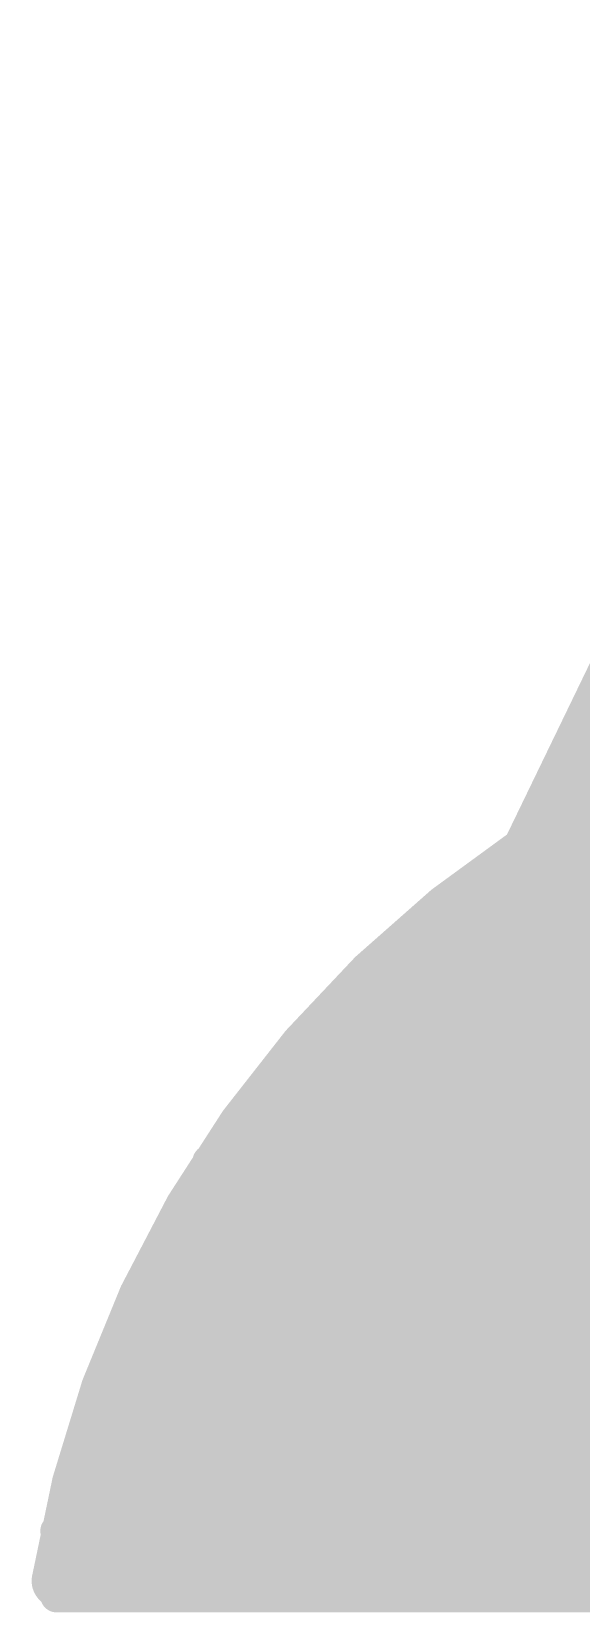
# Model space of a CAD drawing. Extents: x -3908 to 11948, y -2965 to 7442.
# Drawn here: x 3682.8 to 3703.1, y 1306.9 to 1365.1 of the extents above; entities that cross this region are included whole.
import ezdxf

# ---------------------------------------------------------------- set-up
doc = ezdxf.new("R2010")
doc.units = 0
doc.header["$MEASUREMENT"] = 0
doc.layers.get('0').update_dxf_attribs({"linetype": 'CONTINUOUS'})
doc.layers.add('2D_LINE_26', color=7, linetype='CONTINUOUS')

# ---------------------------------------------------------------- blocks, each defined once
blk = doc.blocks.new('SMOOTH_1$2')
at = {"const_width": 0.6}
blk.add_lwpolyline([(-0.3, 0, 1), (0.3, 0, 1)], format="xyb", close=True, dxfattribs=at)
blk = doc.blocks.new('SMOOTH_2')
at = {"const_width": 1}
blk.add_lwpolyline([(-0.5, 0, 1), (0.5, 0, 1)], format="xyb", close=True, dxfattribs=at)
blk = doc.blocks.new('DRAWING_542')
at = {"layer": '2D_LINE_26', "const_width": 2}
blk.add_lwpolyline([(44.96, 128.48, -0.115704), (17.36, 27.36, 0.209366), (0.08, 0.56)], format="xyb", dxfattribs=at)
at = {"layer": '2D_LINE_26', "const_width": 1.2}
for points in [[(19.6, 31.2), (34.16, 31.2)], [(19.04, 29.6), (33.6, 29.6)], [(19.2, 28.8), (33.6, 28.8)], [(18.4, 28), (33.6, 28)], [(16.96, 27.2), (33.6, 27.2)], [(16, 26.4), (33.36, 26.4)], [(14.4, 25.6), (32.88, 25.6)], [(13.92, 24.8), (32.8, 24.8)], [(12.8, 24), (32.32, 24)], [(12.24, 23.2), (32.24, 23.2)], [(11.2, 22.4), (32.4, 22.4)], [(10.64, 21.6), (31.92, 21.6)], [(9.84, 20.8), (31.84, 20.8)], [(8.8, 20), (31.2, 20)], [(8.8, 19.2), (31.2, 19.2)], [(8, 18.4), (31.2, 18.4)], [(8, 17.6), (31.2, 17.6)], [(7.2, 16.8), (31.2, 16.8)], [(5.6, 16), (30.56, 16)], [(5.6, 15.2), (30.32, 15.2)], [(5.6, 14.4), (30.4, 14.4)], [(4.8, 13.6), (30.4, 13.6)], [(4.8, 12.8), (30, 12.8)], [(4.8, 12), (29.92, 12)], [(3.2, 11.2), (29.6, 11.2)], [(3.2, 10.4), (29.36, 10.4)], [(3.2, 9.6), (29.36, 9.6)], [(3.2, 8.8), (29.2, 8.8)], [(2.4, 8), (28.64, 8)], [(2.4, 7.2), (28.48, 7.2)], [(1.6, 6.4), (28.32, 6.4)], [(1.6, 5.6), (28.24, 5.6)], [(1.6, 4.8), (28, 4.8)], [(0.8, 4), (27.84, 4)], [(0.8, 3.2), (27.68, 3.2)], [(0, 2.4), (27.6, 2.4)], [(0, 1.6), (27.52, 1.6)], [(0, 0.8), (27.44, 0.8)], [(0, 0), (27.2, 0)]]:
    blk.add_lwpolyline(points, dxfattribs=at)
at = {"layer": '2D_LINE_26'}
for name, p in [('SMOOTH_1$2', (19.6, 31.2)), ('SMOOTH_1$2', (19.04, 29.6)), ('SMOOTH_1$2', (19.2, 28.8)), ('SMOOTH_1$2', (18.4, 28)), ('SMOOTH_2', (17.36, 27.36)), ('SMOOTH_1$2', (16.96, 27.2)), ('SMOOTH_1$2', (16, 26.4)), ('SMOOTH_1$2', (14.4, 25.6)), ('SMOOTH_1$2', (13.92, 24.8)), ('SMOOTH_1$2', (12.8, 24)), ('SMOOTH_1$2', (12.24, 23.2)), ('SMOOTH_1$2', (11.2, 22.4)), ('SMOOTH_1$2', (10.64, 21.6)), ('SMOOTH_1$2', (9.84, 20.8)), ('SMOOTH_1$2', (8.8, 20)), ('SMOOTH_1$2', (8.8, 19.2)), ('SMOOTH_1$2', (8, 18.4)), ('SMOOTH_1$2', (8, 17.6)), ('SMOOTH_1$2', (7.2, 16.8)), ('SMOOTH_1$2', (5.6, 16)), ('SMOOTH_1$2', (5.6, 15.2)), ('SMOOTH_1$2', (5.6, 14.4)), ('SMOOTH_1$2', (4.8, 13.6)), ('SMOOTH_1$2', (4.8, 12.8)), ('SMOOTH_1$2', (4.8, 12)), ('SMOOTH_1$2', (3.2, 11.2)), ('SMOOTH_1$2', (3.2, 10.4)), ('SMOOTH_1$2', (3.2, 9.6)), ('SMOOTH_1$2', (3.2, 8.8)), ('SMOOTH_1$2', (2.4, 8)), ('SMOOTH_1$2', (2.4, 7.2)), ('SMOOTH_1$2', (1.6, 6.4)), ('SMOOTH_1$2', (1.6, 5.6)), ('SMOOTH_1$2', (1.6, 4.8)), ('SMOOTH_1$2', (0.8, 4)), ('SMOOTH_1$2', (0.8, 3.2)), ('SMOOTH_1$2', (0, 2.4)), ('SMOOTH_1$2', (0, 1.6)), ('SMOOTH_2', (0.08, 0.56)), ('SMOOTH_1$2', (0, 0.8)), ('SMOOTH_1$2', (0, 0))]:
    blk.add_blockref(name, p, dxfattribs=at)

msp = doc.modelspace()

# ---------------------------------------------------------------- block references
msp.add_blockref('DRAWING_542', (3683.75, 1307.5))

doc.saveas('drawing.dxf')
